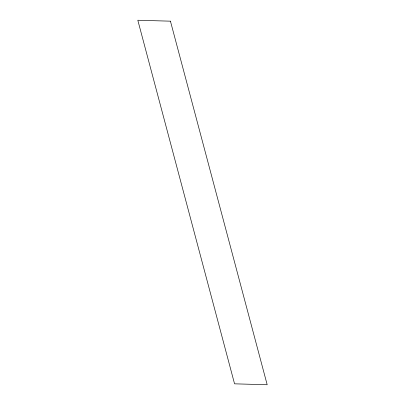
<?xml version="1.0" encoding="UTF-8"?>
<svg xmlns="http://www.w3.org/2000/svg" width="405" height="405" viewBox="0 0 405 405"><rect width="100%" height="100%" fill="white"/><g stroke="black" fill="none" stroke-linecap="round" stroke-linejoin="round"><path stroke-width="0.61" d="M170.444 21.171L137.816 20.25L234.556 383.829L267.184 384.75L170.444 21.171"/></g></svg>
